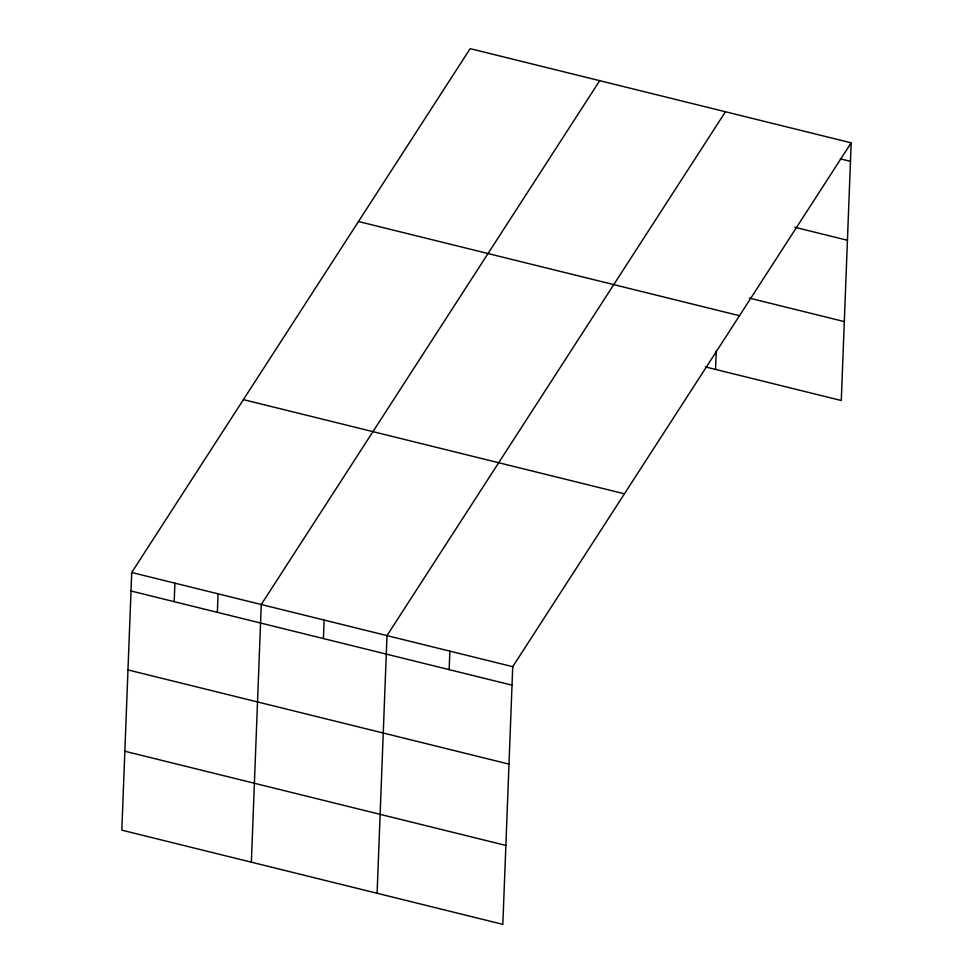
<?xml version="1.0" encoding="UTF-8"?>
<svg xmlns="http://www.w3.org/2000/svg" width="973" height="973" viewBox="0 0 973 973"><rect width="100%" height="100%" fill="white"/><g stroke="black" fill="none" stroke-linecap="round" stroke-linejoin="round"><path stroke-width="1.46" d="M131.72 572.489L121.82 830.164L502.834 924.35L512.735 666.687L851.18 142.836L470.166 48.65L131.72 572.489L512.735 666.687M174.191 601.667L174.897 583.168M217.368 612.345L218.086 593.846M251.362 862.187L261.263 604.513L599.709 80.674M323.425 638.556L324.131 620.056M377.098 893.263L386.999 635.6L725.444 111.761M449.161 669.643L449.867 651.144M715.544 369.424L716.25 351.217M851.18 142.836L841.28 400.511L705.316 366.894M840.234 158.818L850.463 161.348M794.807 227.256L847.434 240.27M749.283 298.091L844.309 321.589M358.478 221.516L739.492 315.702M243.408 399.623L624.423 493.81M131.014 591L512.029 685.187M127.974 669.923L508.988 764.109M124.848 751.241L505.875 845.428"/></g></svg>
